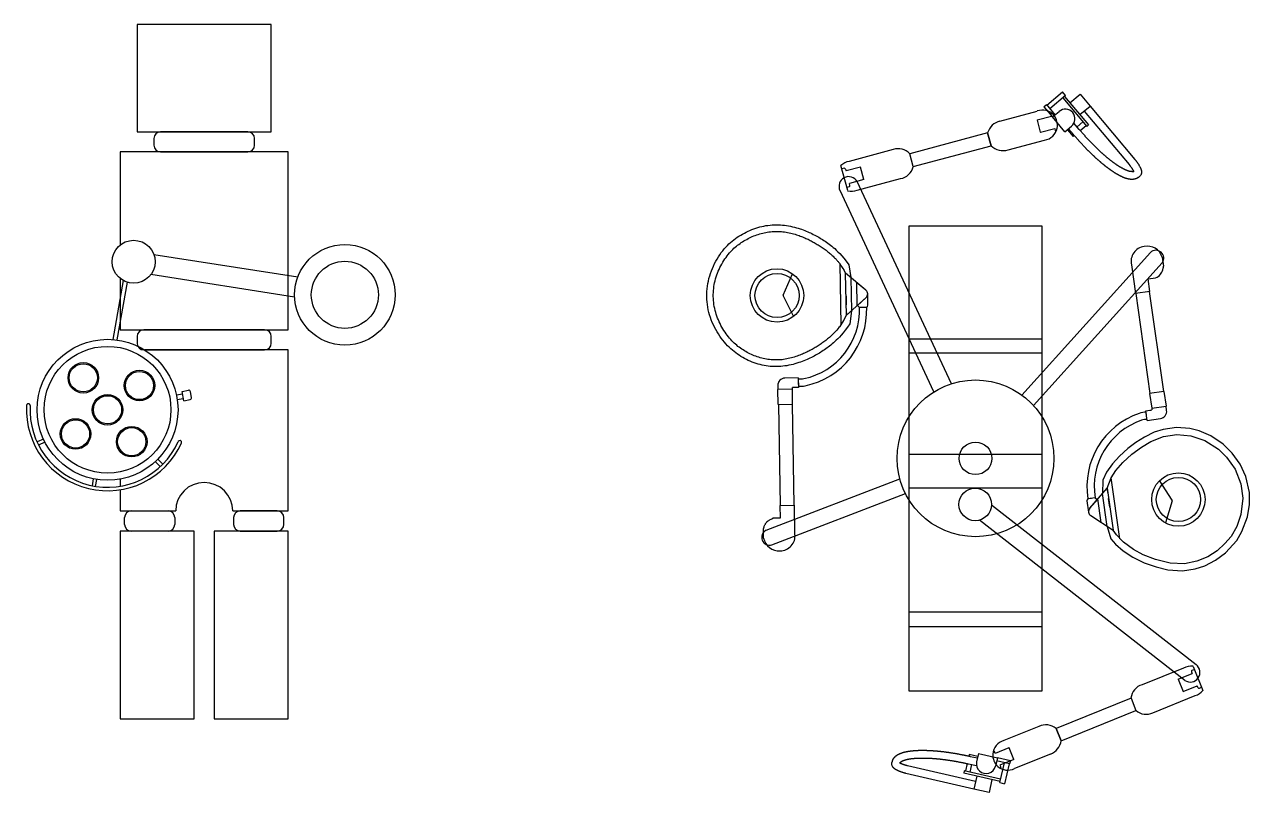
# Model space of a CAD drawing. Header units: millimetres. Extents: x -6176 to 11988, y -1403 to 10916.
# Drawn here: x -6176 to -1098, y 7731 to 10916 of the extents above; entities that cross this region are included whole.
import ezdxf

# ---------------------------------------------------------------- set-up
doc = ezdxf.new("R2010")
doc.units = ezdxf.units.MM

# ---------------------------------------------------------------- blocks, each defined once
blk = doc.blocks.new('A$C15A43F96')
at = {"color": 0}
for p, q in [((-1.7322, 0.66), (-1.7443, 0.6866)), ((-1.719, 0.6664), (-1.7312, 0.693)), ((-1.9128, 0.4633), (-1.884, 0.4582)), ((-1.9152, 0.4499), (-1.8864, 0.4448)), ((-1.0682, 0.3196), (-1.308, 0.3619)), ((-1.0612, 0.3357), (-1.3062, 0.379)), ((-2.1007, 0.3478), (-2.8797, 0.3478)), ((-2.8797, 0.3478), (-2.8797, 0.0417)), ((-2.1007, 0.0417), (-2.1007, 0.3478)), ((-2.0728, 0.3304), (-2.045, 0.3304)), ((-2.0172, 0.3478), (-2.0172, 0.1182)), ((-1.9293, 0.3478), (-2.0172, 0.3478)), ((-1.8849, 0.3478), (-1.9145, 0.3478)), ((-1.266, 0.3478), (-1.266, -0.3478)), ((-1.0531, 0.3478), (-1.266, 0.3478)), ((-0.5286, 0.3478), (-0.9142, 0.3478)), ((-0.5286, -0.3478), (-0.5286, 0.3478)), ((-2.1007, 0.1495), (-2.1007, 0.3026)), ((-2.0172, 0.3026), (-2.0172, 0.1495)), ((-1.2938, 0.2782), (-1.3216, 0.2782)), ((0, 0.2782), (-0.4452, 0.2782)), ((-0.4452, 0.2782), (-0.4452, -0.2782)), ((0, -0.2782), (0, 0.2782)), ((-1.8128, 0.2032), (-1.8333, 0.1824)), ((-1.3494, 0.2504), (-1.3494, -0.2504)), ((-1.3494, -0.3478), (-1.3494, 0.2466)), ((-1.266, -0.2504), (-1.266, 0.2504)), ((-1.1306, -0.3747), (-1.037, 0.2213)), ((-1.0481, -0.3876), (-0.9546, 0.2084)), ((-0.473, 0.2087), (-0.5008, 0.2087)), ((-1.8027, 0.1927), (-1.8232, 0.1719)), ((-0.5286, 0.1809), (-0.5286, -0.1809)), ((-0.4452, -0.1809), (-0.4452, 0.1809)), ((-2.045, 0.1217), (-2.0728, 0.1217)), ((-1.555, 0.1117), (-1.5504, 0.0868)), ((-1.5358, 0.1152), (-1.5313, 0.0902)), ((-1.7254, 0.0989), (-1.7252, 0.0998)), ((-1.56, 0.085), (-1.5217, 0.092)), ((-1.56, 0.085), (-1.5552, 0.0585)), ((-1.5462, 0.0523), (-1.5232, 0.0564)), ((-1.5217, 0.092), (-1.5169, 0.0655)), ((-2.8797, 0.0417), (-2.1007, 0.0417)), ((-2.1007, -0.0417), (-2.8797, -0.0417)), ((-2.8797, -0.0417), (-2.8797, -0.3478)), ((-2.1007, -0.3478), (-2.1007, -0.0417)), ((-2.1007, -0.1495), (-2.1007, -0.3026)), ((-2.045, -0.1217), (-2.0728, -0.1217)), ((-2.0172, -0.1182), (-2.0172, -0.3478)), ((-2.0172, -0.3026), (-2.0172, -0.1495)), ((-0.5008, -0.2087), (-0.473, -0.2087)), ((-1.3216, -0.2782), (-1.2938, -0.2782)), ((-0.4452, -0.2782), (0, -0.2782)), ((-2.8797, -0.3478), (-2.1007, -0.3478)), ((-2.0728, -0.3304), (-2.045, -0.3304)), ((-2.0172, -0.3478), (-1.3494, -0.3478)), ((-1.266, -0.3478), (-0.5286, -0.3478))]:
    blk.add_line(p, q, dxfattribs=at)
for centre, radius in [((-1.5976, 0.4007), 0.2921), ((-1.5976, 0.4007), 0.2629), ((-1.6979, 0.5332), 0.0633), ((-1.6979, 0.5332), 0.0584), ((-1.4651, 0.5011), 0.0633), ((-1.4651, 0.5011), 0.0584), ((-1.5976, 0.4007), 0.0633), ((-1.5976, 0.4007), 0.0584), ((-1.73, 0.3004), 0.0633), ((-1.73, 0.3004), 0.0584), ((-0.9836, 0.2924), 0.0889), ((-1.4972, 0.2683), 0.0633), ((-1.4972, 0.2683), 0.0584), ((-1.121, -0.5831), 0.2087), ((-1.121, -0.5831), 0.1391)]:
    blk.add_circle(centre, radius, dxfattribs=at)
for centre, radius, start, end in [((-1.5976, 0.4007), 0.336, 86.9473, 245.6775), ((-1.5976, 0.4007), 0.3214, 86.9155, 245.7093), ((-1.5797, 0.7289), 0.00731, 265.5471, 89.7479), ((-2.0728, 0.3026), 0.0278, 90, 180), ((-2.045, 0.3026), 0.0278, 0, 90), ((-1.3216, 0.2504), 0.0278, 90, 180), ((-1.2938, 0.2504), 0.0278, 0, 90), ((-0.5008, 0.1809), 0.0278, 90, 180), ((-0.473, 0.1809), 0.0278, 0, 90), ((-2.0728, 0.1495), 0.0278, 180, 270), ((-2.045, 0.1495), 0.0278, 270, 0), ((-2.0172, 0), 0.1182, 270, 90), ((-1.733, 0.1007), 0.00779, 346.3124, 65.7093), ((-1.7327, 0.1017), 0.00779, 245.6775, 346.3124), ((-1.5475, 0.0599), 0.00779, 190.2956, 280.2956), ((-1.5245, 0.0641), 0.00779, 280.2956, 10.2956), ((-2.0728, -0.1495), 0.0278, 90, 180), ((-2.045, -0.1495), 0.0278, 0, 90), ((-0.5008, -0.1809), 0.0278, 180, 270), ((-0.473, -0.1809), 0.0278, 270, 0), ((-1.3216, -0.2504), 0.0278, 180, 270), ((-1.2938, -0.2504), 0.0278, 270, 0), ((-2.0728, -0.3026), 0.0278, 180, 270), ((-2.045, -0.3026), 0.0278, 270, 0)]:
    blk.add_arc(centre, radius, start, end, dxfattribs=at)
blk = doc.blocks.new('A$C39601805')
at = {"color": 0}
for p, q in [((-0.0683, 1.332), (-0.056, 1.3856)), ((-0.056, 1.3856), (0.0069, 1.3711)), ((-0.0055, 1.3175), (0.0069, 1.3711)), ((0.0069, 1.3711), (0.2885, 1.3061)), ((-0.1396, 1.2664), (-0.1204, 1.3492)), ((-0.1009, 1.3447), (-0.1204, 1.3492)), ((-0.1009, 1.3447), (-0.1201, 1.2619)), ((-0.1043, 1.3301), (0.0467, 1.2952)), ((-0.1021, 1.3398), (0.049, 1.3049)), ((-0.0003, 1.3399), (0.2813, 1.2749)), ((-0.311, 1.2261), (-0.1621, 1.2863)), ((-0.1583, 1.2493), (-0.1013, 1.2723)), ((-0.1013, 1.2723), (-0.1045, 1.2802)), ((-0.0905, 1.2416), (-0.0825, 1.2761)), ((0.0223, 1.3008), (0.0153, 1.2701)), ((0.0347, 1.2656), (0.0418, 1.2963)), ((0.0467, 1.2952), (0.049, 1.3049)), ((-0.1585, 1.2488), (-0.139, 1.2004)), ((-0.1444, 1.2541), (-0.1415, 1.2668)), ((-0.1444, 1.2541), (-0.0905, 1.2416)), ((-0.1415, 1.2668), (-0.0876, 1.2544)), ((-0.1384, 1.2002), (-0.0814, 1.2232)), ((-0.0125, 1.2237), (-0.0905, 1.2416)), ((-0.0814, 1.2232), (-0.0783, 1.2153)), ((-0.0125, 1.2237), (-0.0046, 1.2581)), ((-0.0096, 1.2364), (0.0261, 1.2281)), ((0.0261, 1.2281), (0.0276, 1.2345)), ((-0.3552, 1.1708), (-0.6652, 1.0456)), ((-0.3345, 1.1196), (-0.3552, 1.1711)), ((-0.3552, 1.1708), (-0.3346, 1.1199)), ((-0.3552, 1.1708), (-0.3346, 1.1199)), ((-0.2625, 1.1118), (-0.1176, 1.1703)), ((-0.6446, 0.9946), (-0.3346, 1.1199)), ((-0.7354, 1.0546), (-0.9109, 0.9837)), ((-0.6446, 0.9946), (-0.6652, 1.0456)), ((-0.8607, 0.9661), (-0.9186, 0.9427)), ((-0.8404, 0.916), (-0.8607, 0.9661)), ((-0.2746, 0.9652), (0.2746, 0.9652)), ((-0.2746, -0.9636), (-0.2746, 0.9652)), ((0.2746, 0.9652), (0.2746, -0.9636)), ((-0.9018, 0.8624), (-0.942, 0.962)), ((-0.9281, 0.9528), (-0.9369, 0.9493)), ((-0.9216, 0.9501), (-0.9186, 0.9427)), ((-0.8404, 0.916), (-0.8984, 0.8926)), ((-0.868, 0.9207), (-0.0171, 0.2559)), ((-0.8624, 0.8694), (-0.6908, 0.9387)), ((-0.8981, 0.8787), (-0.9069, 0.8751)), ((-0.8954, 0.8852), (-0.8984, 0.8926)), ((-0.0663, 0.1928), (-0.9144, 0.8554)), ((-0.2746, 0.6985), (0.2746, 0.6985)), ((0.2746, 0.6366), (-0.2746, 0.6366)), ((0.844, 0.3588), (0.2903, 0.1462)), ((-0.5984, 0.3335), (-0.5629, 0.0812)), ((0.7485, 0.3145), (0.7505, 0.1945)), ((0.8783, 0.3308), (0.8789, 0.2923)), ((-0.8156, 0.1757), (-0.7876, 0.2677)), ((-0.4776, 0.237), (-0.57, 0.2976)), ((-0.5455, 0.1235), (-0.57, 0.2976)), ((-0.5461, 0.2819), (-0.5268, 0.1452)), ((-0.5211, 0.2656), (-0.5074, 0.1678)), ((-0.4776, 0.237), (-0.52, 0.2648)), ((0.8673, 0.2981), (0.3135, 0.0855)), ((0.853, 0.2545), (0.8504, 0.2531)), ((0.8552, 0.2559), (0.853, 0.2545)), ((0.8572, 0.2573), (0.8552, 0.2559)), ((0.8588, 0.2586), (0.8572, 0.2573)), ((0.8603, 0.2599), (0.8588, 0.2586)), ((0.8617, 0.2611), (0.8603, 0.2599)), ((0.8631, 0.2624), (0.8617, 0.2611)), ((0.8643, 0.2637), (0.8631, 0.2624)), ((0.8655, 0.2649), (0.8643, 0.2637)), ((0.8666, 0.2663), (0.8655, 0.2649)), ((0.8677, 0.2677), (0.8666, 0.2663)), ((0.8688, 0.2691), (0.8677, 0.2677)), ((0.8698, 0.2707), (0.8688, 0.2691)), ((0.8709, 0.2723), (0.8698, 0.2707)), ((0.872, 0.2742), (0.8709, 0.2723)), ((0.8732, 0.2762), (0.872, 0.2742)), ((0.8743, 0.2786), (0.8732, 0.2762)), ((0.8754, 0.2813), (0.8743, 0.2786)), ((0.8766, 0.2845), (0.8754, 0.2813)), ((0.8778, 0.2881), (0.8766, 0.2845)), ((0.8789, 0.2923), (0.8778, 0.2881)), ((-0.5578, 0.2105), (-0.5578, 0.2105)), ((-0.4734, 0.2072), (-0.5458, 0.1232)), ((-0.4734, 0.2072), (-0.5065, 0.1688)), ((-0.4621, 0.1762), (-0.4687, 0.2231)), ((-0.4621, 0.1762), (-0.4687, 0.2231)), ((0.8096, 0.2481), (0.8398, 0.2486)), ((0.8105, 0.1956), (0.8096, 0.2481)), ((0.8439, 0.2501), (0.8398, 0.2486)), ((0.8474, 0.2516), (0.8439, 0.2501)), ((0.8504, 0.2531), (0.8474, 0.2516)), ((-0.8152, 0.173), (-0.7629, 0.0922)), ((-0.5566, 0.2022), (-0.5517, 0.1671)), ((-0.4966, 0.1636), (-0.5048, 0.1707)), ((-0.4966, 0.1636), (-0.4653, 0.168)), ((-0.4809, 0.1658), (-0.4661, 0.1679)), ((0.8105, 0.1956), (0.7505, 0.1945)), ((0.7604, -0.2244), (0.753, 0.1946)), ((0.808, 0.1955), (0.8154, -0.2234)), ((-0.5481, 0.1417), (-0.5466, 0.1309)), ((0.2746, 0.1222), (-0.2746, 0.1222)), ((0.2746, -0.0175), (-0.2746, -0.0175)), ((-0.7921, -0.1991), (-0.7898, -0.2152)), ((-0.7921, -0.1991), (-0.7897, -0.2159)), ((-0.7121, -0.1575), (-0.7666, -0.1652)), ((-0.7065, -0.1971), (-0.7313, -0.2006)), ((-0.7303, -0.2075), (-0.7313, -0.2006)), ((-0.7141, -0.1982), (-0.7273, -0.2001)), ((-0.7121, -0.1575), (-0.7065, -0.1971)), ((-0.7093, -0.1773), (-0.7072, -0.1928)), ((-0.7303, -0.2075), (-0.7897, -0.2159)), ((-0.7811, -0.2773), (-0.7897, -0.2159)), ((-0.7812, -0.2768), (-0.7897, -0.2164)), ((-0.7734, -0.8104), (-0.2405, -0.2186)), ((-0.7304, -0.2069), (-0.7307, -0.2046)), ((-0.7217, -0.2689), (-0.7303, -0.2075)), ((-0.7218, -0.2685), (-0.7303, -0.208)), ((0.8179, -0.2234), (0.7579, -0.2244)), ((0.7579, -0.2244), (0.7589, -0.2864)), ((0.7579, -0.2249), (0.7589, -0.2859)), ((0.8179, -0.2234), (0.8189, -0.2854)), ((0.8179, -0.2239), (0.8189, -0.2849)), ((-0.7811, -0.2773), (-0.7217, -0.2689)), ((-0.7203, -0.6919), (-0.7786, -0.277)), ((-0.7251, -0.8539), (-0.1922, -0.2621)), ((-0.7242, -0.2693), (-0.6659, -0.6842)), ((0.1723, -0.2756), (0.5616, -1.1104)), ((0.7341, -0.2938), (0.7591, -0.2934)), ((0.7348, -0.3338), (0.7341, -0.2938)), ((0.7344, -0.3138), (0.7341, -0.2983)), ((0.7417, -0.2937), (0.7551, -0.2935)), ((0.7589, -0.2864), (0.8189, -0.2854)), ((0.7589, -0.2864), (0.7591, -0.2934)), ((0.759, -0.2871), (0.759, -0.2894)), ((0.8192, -0.3024), (0.8189, -0.2854)), ((0.8192, -0.3024), (0.8189, -0.2861)), ((0.0998, -0.3093), (0.4907, -1.1475)), ((0.7348, -0.3338), (0.7898, -0.3329)), ((0.2746, -0.4382), (-0.2746, -0.4382)), ((0.2746, -0.4953), (-0.2746, -0.4953)), ((0.5616, -0.5474), (0.5464, -0.5712)), ((0.5621, -0.8074), (0.5576, -0.5526)), ((0.4533, -0.6668), (0.5355, -0.5922)), ((0.5352, -0.5925), (0.5383, -0.7682)), ((0.5355, -0.6108), (0.5353, -0.5999)), ((0.5464, -0.5712), (0.5355, -0.5922)), ((0.7968, -0.6745), (0.7548, -0.5879)), ((0.446, -0.6346), (0.4468, -0.6819)), ((0.446, -0.6346), (0.4468, -0.6819)), ((0.4817, -0.6263), (0.4501, -0.6269)), ((0.4658, -0.6266), (0.4509, -0.6268)), ((0.4533, -0.6668), (0.4909, -0.6326)), ((0.4817, -0.6263), (0.489, -0.6344)), ((0.4936, -0.7305), (0.4919, -0.6318)), ((0.5164, -0.7497), (0.514, -0.6117)), ((0.5366, -0.6719), (0.536, -0.6365)), ((-0.7228, -0.6922), (-0.6634, -0.6839)), ((-0.7228, -0.6922), (-0.7155, -0.7442)), ((-0.6467, -0.8027), (-0.6634, -0.6839)), ((0.4539, -0.6968), (0.5383, -0.7682)), ((0.4539, -0.6968), (0.4926, -0.7296)), ((0.5367, -0.6804), (0.5367, -0.6803)), ((0.7968, -0.6772), (0.7578, -0.7651)), ((-0.7155, -0.7442), (-0.7454, -0.7484)), ((0.5253, -0.8031), (0.5164, -0.7497)), ((-0.7735, -0.8347), (-0.7789, -0.7966)), ((0.5502, -0.7892), (0.5383, -0.7682)), ((0.5425, -0.7755), (0.5383, -0.7682)), ((0.5462, -0.7819), (0.5425, -0.7755)), ((0.5494, -0.7873), (0.5462, -0.7819)), ((0.2746, -0.9636), (-0.2746, -0.9636)), ((0.4899, -1.1121), (0.3111, -1.1599)), ((0.5298, -1.11), (0.5576, -1.2137)), ((0.4624, -1.1557), (0.5227, -1.1395)), ((0.4624, -1.1557), (0.4763, -1.2078)), ((0.5207, -1.1318), (0.5227, -1.1395)), ((0.5242, -1.1257), (0.5334, -1.1232)), ((-0.4506, -1.4399), (-0.6363, -1.2185)), ((0.2585, -1.2097), (-0.0646, -1.2962)), ((0.2585, -1.2097), (0.2727, -1.2629)), ((0.4763, -1.2078), (0.5367, -1.1917)), ((0.5388, -1.1994), (0.5367, -1.1917)), ((0.5449, -1.2029), (0.5541, -1.2005)), ((-0.4751, -1.4605), (-0.6608, -1.2391)), ((-0.0504, -1.3493), (0.2727, -1.2629)), ((0.3412, -1.2804), (0.5241, -1.2315)), ((-0.1351, -1.2794), (-0.2861, -1.3198)), ((-0.0647, -1.296), (-0.0503, -1.3496)), ((-0.0504, -1.3493), (-0.0646, -1.2962)), ((-0.0504, -1.3493), (-0.0646, -1.2962)), ((-0.4338, -1.3595), (-0.458, -1.3797)), ((-0.4043, -1.3348), (-0.4093, -1.339)), ((-0.3808, -1.3628), (-0.4043, -1.3348)), ((-0.3708, -1.3545), (-0.3979, -1.3772)), ((-0.3708, -1.3545), (-0.3194, -1.4157)), ((-0.3284, -1.3679), (-0.3306, -1.3597)), ((-0.2691, -1.352), (-0.3284, -1.3679)), ((-0.2551, -1.4026), (-0.2685, -1.3523)), ((-0.4612, -1.3759), (-0.4688, -1.3823)), ((-0.3692, -1.5011), (-0.4688, -1.3823)), ((-0.3616, -1.4947), (-0.4612, -1.3759)), ((-0.4451, -1.3951), (-0.421, -1.3748)), ((-0.3194, -1.4157), (-0.3465, -1.4385)), ((-0.2838, -1.4582), (-0.3194, -1.4157)), ((-0.2554, -1.4032), (-0.3147, -1.4191)), ((-0.3147, -1.4191), (-0.3125, -1.4273)), ((-0.101, -1.3988), (-0.2561, -1.4403)), ((-0.4329, -1.4252), (-0.4751, -1.4605)), ((-0.4336, -1.5099), (-0.4751, -1.4605)), ((-0.3731, -1.5043), (-0.3079, -1.4497)), ((-0.2951, -1.465), (-0.3602, -1.5196)), ((-0.2938, -1.4666), (-0.3294, -1.4241)), ((-0.2838, -1.4582), (-0.2938, -1.4666)), ((-0.3915, -1.4746), (-0.4336, -1.5099)), ((-0.3731, -1.5043), (-0.3602, -1.5196))]:
    blk.add_line(p, q, dxfattribs=at)
for points in [[(0.2813, 1.2749), (0.2823, 1.2746), (0.2834, 1.2744), (0.2845, 1.2741), (0.2855, 1.2738), (0.2866, 1.2736), (0.2877, 1.2733), (0.2887, 1.273), (0.2897, 1.2727), (0.2908, 1.2724), (0.2918, 1.2721), (0.2928, 1.2718), (0.2938, 1.2715), (0.2948, 1.2712), (0.2958, 1.2709), (0.2967, 1.2705), (0.2977, 1.2702), (0.2987, 1.2699), (0.2996, 1.2696), (0.3005, 1.2692), (0.3014, 1.2689), (0.3023, 1.2685), (0.3031, 1.2682), (0.304, 1.2679), (0.3049, 1.2675), (0.3056, 1.2672), (0.3064, 1.2669), (0.3071, 1.2665), (0.3079, 1.2662), (0.3154, 1.2628), (0.311, 1.2599), (0.3106, 1.2596), (0.3102, 1.2594), (0.3098, 1.2591), (0.3094, 1.2589), (0.3091, 1.2586), (0.3087, 1.2584), (0.3083, 1.2581), (0.3079, 1.2579), (0.3075, 1.2576), (0.3071, 1.2574), (0.3068, 1.2571), (0.3064, 1.2569), (0.306, 1.2566), (0.3056, 1.2564), (0.3052, 1.2561), (0.3048, 1.2559), (0.3045, 1.2556), (0.3041, 1.2553), (0.3037, 1.2551), (0.3033, 1.2548), (0.3029, 1.2546), (0.3024, 1.2543), (0.3018, 1.2541), (0.3011, 1.2538), (0.3005, 1.2535), (0.2998, 1.2533), (0.2992, 1.253), (0.2986, 1.2527), (0.2979, 1.2525), (0.2973, 1.2522), (0.2966, 1.2519), (0.2959, 1.2517), (0.2951, 1.2514), (0.2943, 1.2512), (0.2935, 1.251), (0.2927, 1.2507), (0.2919, 1.2505), (0.2911, 1.2502), (0.2904, 1.25), (0.2896, 1.2497), (0.2887, 1.2495), (0.2878, 1.2493), (0.2869, 1.249), (0.286, 1.2488), (0.285, 1.2486), (0.2841, 1.2484), (0.2832, 1.2482), (0.2823, 1.2479), (0.2813, 1.2477), (0.2804, 1.2475), (0.2794, 1.2473), (0.2783, 1.2471), (0.2773, 1.2469), (0.2762, 1.2467), (0.2752, 1.2466), (0.2741, 1.2464), (0.2731, 1.2462), (0.272, 1.246), (0.271, 1.2458), (0.2699, 1.2456), (0.2687, 1.2455), (0.2676, 1.2453), (0.2664, 1.2452), (0.2652, 1.2451), (0.264, 1.2449), (0.2629, 1.2448), (0.2617, 1.2446), (0.2605, 1.2445), (0.2593, 1.2443), (0.2582, 1.2442), (0.2569, 1.2441), (0.2556, 1.244), (0.2543, 1.2439), (0.253, 1.2438), (0.2517, 1.2437), (0.2504, 1.2436), (0.2491, 1.2435), (0.2478, 1.2434), (0.2465, 1.2433), (0.2452, 1.2432), (0.2439, 1.2431), (0.2425, 1.243), (0.2411, 1.243), (0.2397, 1.2429), (0.2383, 1.2429), (0.2369, 1.2428), (0.2355, 1.2427), (0.2341, 1.2427), (0.2327, 1.2426), (0.2312, 1.2426), (0.2298, 1.2425), (0.2284, 1.2425), (0.2269, 1.2425), (0.2254, 1.2425), (0.2239, 1.2425), (0.2223, 1.2425), (0.2208, 1.2425), (0.2193, 1.2425), (0.2178, 1.2425), (0.2163, 1.2425), (0.2148, 1.2425), (0.2133, 1.2425), (0.2117, 1.2425), (0.2101, 1.2425), (0.2085, 1.2426), (0.2069, 1.2426), (0.2053, 1.2427), (0.2037, 1.2427), (0.202, 1.2428), (0.2004, 1.2428), (0.1988, 1.2429), (0.1972, 1.2429), (0.1956, 1.243), (0.194, 1.243), (0.1923, 1.2431), (0.1906, 1.2432), (0.1889, 1.2433), (0.1872, 1.2434), (0.1855, 1.2435), (0.1838, 1.2436), (0.1821, 1.2437), (0.1804, 1.2438), (0.1787, 1.2439), (0.177, 1.244), (0.1753, 1.2442), (0.1735, 1.2443), (0.1718, 1.2445), (0.17, 1.2446), (0.1682, 1.2448), (0.1665, 1.2449), (0.1647, 1.2451), (0.1629, 1.2452), (0.1612, 1.2454), (0.1594, 1.2455), (0.1576, 1.2457), (0.1558, 1.2458), (0.154, 1.246), (0.1522, 1.2462), (0.1503, 1.2464), (0.1485, 1.2466), (0.1467, 1.2468), (0.1448, 1.247), (0.143, 1.2472), (0.1412, 1.2474), (0.1393, 1.2477), (0.1375, 1.2479), (0.1357, 1.2481), (0.1338, 1.2483), (0.1319, 1.2486), (0.13, 1.2488), (0.1281, 1.2491), (0.1263, 1.2493), (0.1244, 1.2496), (0.1225, 1.2498), (0.1206, 1.2501), (0.1187, 1.2503), (0.1168, 1.2506), (0.115, 1.2508), (0.113, 1.2511), (0.1111, 1.2514), (0.1092, 1.2517), (0.1073, 1.252), (0.1053, 1.2523), (0.1034, 1.2526), (0.1015, 1.2529), (0.0996, 1.2532), (0.0977, 1.2535), (0.0957, 1.2538), (0.0938, 1.2541), (0.0919, 1.2545), (0.0899, 1.2548), (0.088, 1.2552), (0.086, 1.2555), (0.0841, 1.2558), (0.0821, 1.2562), (0.0802, 1.2565), (0.0782, 1.2569), (0.0762, 1.2572), (0.0743, 1.2576), (0.0723, 1.2579), (0.0704, 1.2583), (0.0684, 1.2587), (0.0665, 1.2591), (0.0645, 1.2595), (0.0625, 1.2599), (0.0606, 1.2603), (0.0586, 1.2607), (0.0566, 1.261), (0.0547, 1.2614), (0.0527, 1.2618), (0.0507, 1.2622), (0.0487, 1.2626), (0.0468, 1.263), (0.0448, 1.2635), (0.0428, 1.2639), (0.0409, 1.2643), (0.0389, 1.2648), (0.0369, 1.2652), (0.035, 1.2657), (0.033, 1.2661), (0.031, 1.2665), (0.029, 1.267), (-0.0042, 1.2741)], [(0.2885, 1.3061), (0.2902, 1.3056), (0.292, 1.3052), (0.2937, 1.3048), (0.2955, 1.3043), (0.2972, 1.3039), (0.2989, 1.3034), (0.3006, 1.3028), (0.3023, 1.3023), (0.304, 1.3018), (0.3057, 1.3013), (0.3073, 1.3007), (0.3089, 1.3002), (0.3105, 1.2996), (0.3121, 1.2991), (0.3136, 1.2984), (0.3152, 1.2978), (0.3167, 1.2972), (0.3182, 1.2966), (0.3197, 1.296), (0.321, 1.2953), (0.3224, 1.2947), (0.3238, 1.294), (0.3252, 1.2934), (0.3265, 1.2927), (0.3277, 1.292), (0.329, 1.2912), (0.3302, 1.2905), (0.3315, 1.2898), (0.3326, 1.289), (0.3337, 1.2882), (0.3348, 1.2874), (0.336, 1.2866), (0.3371, 1.2858), (0.3381, 1.2847), (0.3391, 1.2837), (0.3401, 1.2827), (0.3411, 1.2817), (0.3421, 1.2805), (0.343, 1.279), (0.3439, 1.2775), (0.3447, 1.2761), (0.3455, 1.2743), (0.3461, 1.2723), (0.3465, 1.2702), (0.3466, 1.2679), (0.3466, 1.2655), (0.3463, 1.263)], [(0.3463, 1.263), (0.3444, 1.2554), (0.3441, 1.2546), (0.3438, 1.2537), (0.3435, 1.2528), (0.3432, 1.252), (0.3429, 1.2511), (0.3425, 1.2503), (0.3422, 1.2494), (0.3419, 1.2486), (0.3415, 1.2478), (0.3411, 1.247), (0.3406, 1.2463), (0.3401, 1.2455), (0.3396, 1.2448), (0.3391, 1.244), (0.3386, 1.2433), (0.3381, 1.2425), (0.3376, 1.2418), (0.3371, 1.241), (0.3365, 1.2403), (0.3359, 1.2397), (0.3353, 1.2391), (0.3347, 1.2384), (0.334, 1.2378), (0.3334, 1.2372), (0.3328, 1.2365), (0.3322, 1.2359), (0.3315, 1.2353), (0.3309, 1.2347), (0.3302, 1.2341), (0.3294, 1.2336), (0.3287, 1.2331), (0.328, 1.2326), (0.3272, 1.2321), (0.3265, 1.2315), (0.3258, 1.231), (0.325, 1.2305), (0.3243, 1.23), (0.3236, 1.2294), (0.3228, 1.229), (0.322, 1.2285), (0.3211, 1.2281), (0.3203, 1.2277), (0.3195, 1.2272), (0.3186, 1.2268), (0.3178, 1.2264), (0.317, 1.226), (0.3162, 1.2255), (0.3153, 1.2251), (0.3145, 1.2247), (0.3136, 1.2243), (0.3127, 1.2239), (0.3117, 1.2236), (0.3108, 1.2232), (0.3099, 1.2229), (0.309, 1.2225), (0.308, 1.2222), (0.3071, 1.2218), (0.3062, 1.2215), (0.3053, 1.2211), (0.3043, 1.2208), (0.3033, 1.2205), (0.3023, 1.2202), (0.3013, 1.2199), (0.3002, 1.2196), (0.2992, 1.2193), (0.2982, 1.219), (0.2972, 1.2187), (0.2962, 1.2184), (0.2951, 1.2181), (0.2941, 1.2178), (0.2931, 1.2175), (0.2919, 1.2173), (0.2908, 1.2171), (0.2897, 1.2169), (0.2886, 1.2166), (0.2874, 1.2164), (0.2863, 1.2162), (0.2852, 1.2159), (0.2841, 1.2157), (0.2829, 1.2155), (0.2818, 1.2152), (0.2807, 1.215), (0.2795, 1.2148), (0.2783, 1.2146), (0.2771, 1.2144), (0.2758, 1.2143), (0.2746, 1.2141), (0.2734, 1.2139), (0.2721, 1.2137), (0.2709, 1.2136), (0.2697, 1.2134), (0.2684, 1.2132), (0.2672, 1.213), (0.266, 1.2129), (0.2647, 1.2127), (0.2634, 1.2126), (0.262, 1.2125), (0.2607, 1.2123), (0.2594, 1.2122), (0.258, 1.2121), (0.2567, 1.212), (0.2554, 1.2119), (0.254, 1.2118), (0.2527, 1.2116), (0.2514, 1.2115), (0.25, 1.2114), (0.2486, 1.2113), (0.2472, 1.2112), (0.2458, 1.2112), (0.2443, 1.2111), (0.2429, 1.211), (0.2415, 1.211), (0.24, 1.2109), (0.2386, 1.2109), (0.2372, 1.2108), (0.2357, 1.2107), (0.2343, 1.2107), (0.2329, 1.2106), (0.2314, 1.2106), (0.2299, 1.2106), (0.2283, 1.2105), (0.2268, 1.2105), (0.2253, 1.2105), (0.2238, 1.2105), (0.2222, 1.2105), (0.2207, 1.2105), (0.2192, 1.2105), (0.2176, 1.2105), (0.2161, 1.2105), (0.2146, 1.2105), (0.213, 1.2105), (0.2114, 1.2105), (0.2098, 1.2106), (0.2082, 1.2106), (0.2066, 1.2107), (0.205, 1.2107), (0.2034, 1.2107), (0.2017, 1.2108), (0.2001, 1.2108), (0.1985, 1.2109), (0.1969, 1.2109), (0.1953, 1.211), (0.1936, 1.211), (0.1919, 1.2111), (0.1903, 1.2112), (0.1886, 1.2113), (0.1869, 1.2114), (0.1852, 1.2115), (0.1835, 1.2116), (0.1818, 1.2117), (0.1801, 1.2118), (0.1785, 1.2119), (0.1768, 1.212), (0.1751, 1.2121), (0.1733, 1.2122), (0.1716, 1.2124), (0.1698, 1.2125), (0.1681, 1.2127), (0.1663, 1.2128), (0.1646, 1.213), (0.1628, 1.2131), (0.1611, 1.2133), (0.1593, 1.2134), (0.1576, 1.2136), (0.1558, 1.2137), (0.154, 1.2139), (0.1522, 1.214), (0.1504, 1.2142), (0.1486, 1.2144), (0.1468, 1.2146), (0.145, 1.2148), (0.1432, 1.215), (0.1414, 1.2152), (0.1396, 1.2154), (0.1378, 1.2156), (0.1359, 1.2158), (0.1341, 1.216), (0.1323, 1.2162), (0.1305, 1.2165), (0.1286, 1.2167), (0.1268, 1.217), (0.1249, 1.2172), (0.123, 1.2175), (0.1212, 1.2177), (0.1193, 1.218), (0.1175, 1.2182), (0.1156, 1.2185), (0.1138, 1.2187), (0.1119, 1.219), (0.11, 1.2192), (0.1081, 1.2195), (0.1063, 1.2198), (0.1044, 1.2201), (0.1025, 1.2204), (0.1006, 1.2207), (0.0987, 1.221), (0.0968, 1.2213), (0.0949, 1.2216), (0.093, 1.2219), (0.0911, 1.2222), (0.0892, 1.2225), (0.0873, 1.2228), (0.0854, 1.2231), (0.0835, 1.2234), (0.0816, 1.2238), (0.0797, 1.2241), (0.0777, 1.2245), (0.0758, 1.2248), (0.0739, 1.2252), (0.072, 1.2255), (0.0701, 1.2258), (0.0681, 1.2262), (0.0662, 1.2265), (0.0643, 1.2269), (0.0624, 1.2273), (0.0604, 1.2276), (0.0585, 1.228), (0.0566, 1.2284), (0.0547, 1.2288), (0.0527, 1.2292), (0.0508, 1.2296), (0.0489, 1.23), (0.0469, 1.2303), (0.045, 1.2307), (0.0431, 1.2311), (0.0411, 1.2315), (0.0392, 1.232), (0.0373, 1.2324), (0.0353, 1.2328), (0.0334, 1.2332), (0.0315, 1.2337), (0.0295, 1.2341), (0.0276, 1.2345), (0.0257, 1.2349), (0.0237, 1.2354), (0.0218, 1.2358), (-0.0082, 1.2423)], [(-0.5461, 0.2819), (-0.5614, 0.3337), (-0.5808, 0.3564), (-0.6123, 0.3838), (-0.6515, 0.4092), (-0.6996, 0.4327), (-0.7494, 0.4504), (-0.7965, 0.4621), (-0.8577, 0.4662), (-0.9101, 0.4587), (-0.9506, 0.4454), (-0.9949, 0.4224), (-1.0358, 0.3916), (-1.0829, 0.3408), (-1.1041, 0.3034), (-1.1267, 0.243), (-1.1356, 0.1907), (-1.1352, 0.1416), (-1.1206, 0.0755), (-1.0966, 0.0239), (-1.0642, -0.0215), (-1.0266, -0.0595), (-0.975, -0.0933), (-0.927, -0.1137), (-0.888, -0.1234), (-0.8336, -0.1273), (-0.7783, -0.1199), (-0.7411, -0.108), (-0.7001, -0.0876), (-0.6646, -0.0654), (-0.6307, -0.0403), (-0.5965, -0.0097), (-0.5674, 0.0227), (-0.5433, 0.0575), (-0.5273, 0.0911), (-0.5268, 0.1452)], [(-0.5455, 0.1235), (-0.5629, 0.0812), (-0.5818, 0.051), (-0.6104, 0.0169), (-0.6477, -0.0173), (-0.6877, -0.0465), (-0.7263, -0.0696), (-0.7796, -0.0908), (-0.8342, -0.0987), (-0.8923, -0.0934), (-0.9502, -0.0737), (-1.0078, -0.0379), (-1.0408, -0.0049), (-1.0758, 0.0451), (-1.1, 0.1059), (-1.1079, 0.1653), (-1.0997, 0.2334), (-1.0825, 0.2821), (-1.0602, 0.3234), (-1.0341, 0.3537), (-1.0014, 0.383), (-0.9631, 0.4079), (-0.9178, 0.4269), (-0.8662, 0.437), (-0.8066, 0.4348), (-0.746, 0.4194), (-0.6956, 0.3997), (-0.6546, 0.3779), (-0.6128, 0.3474), (-0.5845, 0.3169), (-0.57, 0.2976)], [(0.5141, -0.6117), (0.521, -0.5581), (0.5312, -0.5435), (0.5405, -0.5309), (0.5489, -0.5201), (0.5567, -0.5108), (0.5639, -0.5028), (0.5706, -0.4959), (0.5769, -0.4897), (0.5828, -0.4842), (0.5886, -0.4791), (0.5942, -0.4743), (0.5996, -0.4698), (0.6049, -0.4656), (0.6102, -0.4616), (0.6154, -0.4577), (0.6206, -0.454), (0.6258, -0.4504), (0.631, -0.4469), (0.6363, -0.4434), (0.6417, -0.4401), (0.647, -0.4368), (0.6525, -0.4335), (0.6579, -0.4304), (0.6635, -0.4273), (0.669, -0.4242), (0.6746, -0.4213), (0.6803, -0.4184), (0.686, -0.4156), (0.692, -0.4128), (0.6981, -0.41), (0.7044, -0.4073), (0.711, -0.4047), (0.7178, -0.402), (0.725, -0.3994), (0.7325, -0.3968), (0.7402, -0.3943), (0.7482, -0.392), (0.7563, -0.3898), (0.7646, -0.3877), (0.7731, -0.3859), (0.7815, -0.3843), (0.7901, -0.383), (0.7987, -0.3819), (0.8073, -0.3812), (0.8159, -0.3807), (0.8246, -0.3805), (0.8332, -0.3806), (0.8418, -0.3809), (0.8505, -0.3815), (0.8591, -0.3824), (0.8676, -0.3836), (0.8762, -0.3851), (0.8846, -0.3868), (0.893, -0.3888), (0.9014, -0.3911), (0.9097, -0.3936), (0.9179, -0.3964), (0.926, -0.3994), (0.934, -0.4027), (0.9419, -0.4062), (0.9497, -0.41), (0.9574, -0.414), (0.9649, -0.4182), (0.9724, -0.4226), (0.9797, -0.4272), (0.9869, -0.4321), (0.994, -0.4372), (1.0009, -0.4425), (1.0078, -0.4481), (1.0146, -0.4541), (1.0212, -0.4604), (1.0279, -0.4671), (1.0344, -0.4742), (1.0409, -0.4818), (1.0473, -0.4897), (1.0536, -0.498), (1.0597, -0.5067), (1.0656, -0.5157), (1.0713, -0.5249), (1.0767, -0.5344), (1.0818, -0.5441), (1.0866, -0.554), (1.091, -0.564), (1.095, -0.5742), (1.0987, -0.5845), (1.102, -0.5949), (1.1049, -0.6054), (1.1074, -0.6161), (1.1095, -0.6268), (1.1112, -0.6376), (1.1124, -0.6485), (1.1133, -0.6593), (1.1137, -0.6703), (1.1136, -0.6812), (1.1132, -0.6921), (1.1123, -0.703), (1.111, -0.7138), (1.1093, -0.7246), (1.1072, -0.7354), (1.1047, -0.746), (1.1017, -0.7565), (1.0984, -0.767), (1.0947, -0.7773), (1.0907, -0.7874), (1.0862, -0.7975), (1.0815, -0.8073), (1.0764, -0.817), (1.071, -0.8264), (1.0654, -0.8356), (1.0596, -0.8444), (1.0536, -0.8529), (1.0474, -0.861), (1.0412, -0.8687), (1.0348, -0.876), (1.0284, -0.8827), (1.0218, -0.8892), (1.0152, -0.8952), (1.0085, -0.9009), (1.0016, -0.9063), (0.9947, -0.9115), (0.9876, -0.9165), (0.9804, -0.9212), (0.9731, -0.9258), (0.9656, -0.9302), (0.958, -0.9343), (0.9504, -0.9383), (0.9426, -0.942), (0.9347, -0.9455), (0.9268, -0.9488), (0.9187, -0.9518), (0.9106, -0.9546), (0.9023, -0.9572), (0.894, -0.9595), (0.8857, -0.9615), (0.8773, -0.9633), (0.8688, -0.9649), (0.8603, -0.9661), (0.8517, -0.9671), (0.8432, -0.9679), (0.8346, -0.9683), (0.826, -0.9685), (0.8174, -0.9684), (0.8088, -0.9681), (0.8002, -0.9674), (0.7916, -0.9665), (0.7831, -0.9654), (0.7746, -0.964), (0.7663, -0.9624), (0.7581, -0.9606), (0.7501, -0.9586), (0.7423, -0.9565), (0.7347, -0.9543), (0.7274, -0.952), (0.7205, -0.9497), (0.7138, -0.9473), (0.7074, -0.9448), (0.7012, -0.9423), (0.6952, -0.9398), (0.6893, -0.9371), (0.6836, -0.9345), (0.6779, -0.9317), (0.6722, -0.9289), (0.6666, -0.926), (0.661, -0.923), (0.6555, -0.92), (0.65, -0.9168), (0.6445, -0.9137), (0.6391, -0.9104), (0.6338, -0.9071), (0.6284, -0.9036), (0.6231, -0.9001), (0.6178, -0.8965), (0.6124, -0.8926), (0.6069, -0.8886), (0.6013, -0.8842), (0.5956, -0.8797), (0.5897, -0.8747), (0.5835, -0.8695), (0.577, -0.8636), (0.5701, -0.8569), (0.5626, -0.8491), (0.5545, -0.8401), (0.5457, -0.8296), (0.536, -0.8173), (0.5253, -0.8031)], [(0.5576, -0.5526), (0.5616, -0.5474), (0.5658, -0.5422), (0.5702, -0.5371), (0.5747, -0.532), (0.5792, -0.5271), (0.5838, -0.5223), (0.5883, -0.5177), (0.5927, -0.5134), (0.597, -0.5093), (0.6011, -0.5055), (0.6052, -0.5018), (0.6091, -0.4984), (0.613, -0.4951), (0.6169, -0.492), (0.6207, -0.489), (0.6246, -0.486), (0.6284, -0.4831), (0.6324, -0.4803), (0.6363, -0.4774), (0.6403, -0.4747), (0.6443, -0.472), (0.6484, -0.4693), (0.6524, -0.4667), (0.6566, -0.4641), (0.6607, -0.4615), (0.6648, -0.459), (0.669, -0.4566), (0.6732, -0.4542), (0.6775, -0.4518), (0.6817, -0.4495), (0.686, -0.4472), (0.6903, -0.445), (0.6947, -0.4428), (0.6991, -0.4406), (0.7035, -0.4385), (0.7081, -0.4364), (0.7128, -0.4343), (0.7176, -0.4322), (0.7226, -0.4302), (0.7279, -0.4281), (0.7333, -0.4261), (0.739, -0.424), (0.7449, -0.422), (0.7509, -0.4201), (0.7571, -0.4182), (0.7633, -0.4165), (0.7697, -0.4148), (0.7761, -0.4134), (0.7825, -0.4121), (0.7889, -0.411), (0.7954, -0.41), (0.8019, -0.4092), (0.8084, -0.4087), (0.8149, -0.4082), (0.8214, -0.408), (0.8279, -0.4079), (0.8344, -0.4081), (0.8409, -0.4084), (0.8474, -0.4088), (0.8539, -0.4095), (0.8603, -0.4103), (0.8668, -0.4113), (0.8732, -0.4125), (0.8795, -0.4139), (0.8859, -0.4154), (0.8922, -0.4171), (0.8984, -0.4189), (0.9046, -0.4209), (0.9108, -0.4231), (0.9168, -0.4254), (0.9229, -0.4279), (0.9288, -0.4306), (0.9347, -0.4333), (0.9405, -0.4363), (0.9463, -0.4393), (0.952, -0.4426), (0.9576, -0.4459), (0.9631, -0.4494), (0.9685, -0.453), (0.9739, -0.4567), (0.9792, -0.4606), (0.9844, -0.4645), (0.9895, -0.4687), (0.9946, -0.473), (0.9996, -0.4776), (1.0046, -0.4824), (1.0095, -0.4874), (1.0144, -0.4927), (1.0193, -0.4984), (1.0242, -0.5042), (1.0289, -0.5104), (1.0336, -0.5167), (1.0382, -0.5233), (1.0427, -0.5301), (1.047, -0.5371), (1.0512, -0.5442), (1.0552, -0.5514), (1.0589, -0.5588), (1.0625, -0.5663), (1.0658, -0.5739), (1.069, -0.5816), (1.0719, -0.5894), (1.0745, -0.5972), (1.0769, -0.6052), (1.0791, -0.6132), (1.081, -0.6213), (1.0826, -0.6295), (1.084, -0.6377), (1.0851, -0.6459), (1.0859, -0.6542), (1.0865, -0.6624), (1.0868, -0.6707), (1.0868, -0.679), (1.0865, -0.6873), (1.086, -0.6956), (1.0852, -0.7039), (1.0841, -0.7121), (1.0827, -0.7203), (1.0811, -0.7285), (1.0792, -0.7366), (1.0771, -0.7446), (1.0747, -0.7526), (1.0721, -0.7605), (1.0692, -0.7683), (1.0661, -0.776), (1.0628, -0.7837), (1.0593, -0.7912), (1.0555, -0.7986), (1.0515, -0.8059), (1.0474, -0.8131), (1.0431, -0.8201), (1.0386, -0.827), (1.0341, -0.8335), (1.0295, -0.8398), (1.0248, -0.8459), (1.0201, -0.8516), (1.0153, -0.8569), (1.0106, -0.8619), (1.0058, -0.8667), (1.001, -0.8712), (0.9961, -0.8754), (0.9912, -0.8795), (0.9862, -0.8834), (0.9811, -0.8872), (0.9759, -0.891), (0.9706, -0.8946), (0.9652, -0.8981), (0.9597, -0.9016), (0.9541, -0.9049), (0.9484, -0.9081), (0.9427, -0.9112), (0.9369, -0.9141), (0.931, -0.917), (0.9251, -0.9196), (0.9191, -0.9222), (0.913, -0.9246), (0.9069, -0.9268), (0.9007, -0.9289), (0.8945, -0.9308), (0.8882, -0.9326), (0.8819, -0.9342), (0.8756, -0.9356), (0.8692, -0.9369), (0.8628, -0.938), (0.8563, -0.9389), (0.8498, -0.9397), (0.8434, -0.9403), (0.8369, -0.9407), (0.8304, -0.9409), (0.8239, -0.941), (0.8174, -0.9409), (0.8109, -0.9406), (0.8044, -0.9402), (0.7979, -0.9396), (0.7914, -0.9388), (0.785, -0.9378), (0.7786, -0.9367), (0.7722, -0.9354), (0.7659, -0.934), (0.7598, -0.9325), (0.7537, -0.9309), (0.7478, -0.9292), (0.7421, -0.9274), (0.7366, -0.9256), (0.7313, -0.9238), (0.7262, -0.922), (0.7213, -0.9201), (0.7165, -0.9182), (0.7119, -0.9163), (0.7074, -0.9143), (0.7029, -0.9123), (0.6985, -0.9102), (0.6941, -0.9082), (0.6897, -0.906), (0.6854, -0.9039), (0.6811, -0.9016), (0.6768, -0.8994), (0.6725, -0.8971), (0.6682, -0.8947), (0.664, -0.8923), (0.6598, -0.8899), (0.6557, -0.8874), (0.6515, -0.8849), (0.6474, -0.8823), (0.6433, -0.8797), (0.6393, -0.877), (0.6353, -0.8743), (0.6313, -0.8715), (0.6273, -0.8687), (0.6234, -0.8658), (0.6196, -0.8629), (0.6157, -0.86), (0.6119, -0.8569), (0.6082, -0.8539), (0.6045, -0.8507), (0.6008, -0.8476), (0.5972, -0.8443), (0.5937, -0.8411), (0.5903, -0.8378), (0.587, -0.8347), (0.5838, -0.8316), (0.5808, -0.8286), (0.5781, -0.8257), (0.5756, -0.8231), (0.5733, -0.8206), (0.5713, -0.8183), (0.5694, -0.8162), (0.5676, -0.814), (0.5659, -0.8119), (0.5643, -0.8098), (0.5626, -0.8075), (0.5609, -0.805), (0.559, -0.8024), (0.557, -0.7994), (0.5548, -0.7959), (0.5523, -0.7919), (0.5494, -0.7873)], [(-0.7454, -0.7484), (-0.7531, -0.7517), (-0.7574, -0.7546), (-0.7622, -0.7589), (-0.7661, -0.7633), (-0.7693, -0.7676), (-0.772, -0.772), (-0.7747, -0.7773), (-0.7766, -0.7822), (-0.7782, -0.7881), (-0.7788, -0.7931), (-0.7789, -0.7966)], [(-0.681, -1.1699), (-0.6749, -1.1649), (-0.6742, -1.1644), (-0.6734, -1.1639), (-0.6727, -1.1634), (-0.6719, -1.1629), (-0.6711, -1.1624), (-0.6704, -1.162), (-0.6696, -1.1615), (-0.6688, -1.161), (-0.6681, -1.1605), (-0.6672, -1.1602), (-0.6664, -1.1599), (-0.6655, -1.1596), (-0.6647, -1.1593), (-0.6638, -1.159), (-0.663, -1.1587), (-0.6621, -1.1584), (-0.6613, -1.1581), (-0.6605, -1.1578), (-0.6596, -1.1576), (-0.6587, -1.1575), (-0.6578, -1.1574), (-0.6569, -1.1572), (-0.6561, -1.1571), (-0.6552, -1.157), (-0.6543, -1.1569), (-0.6534, -1.1567), (-0.6525, -1.1566), (-0.6517, -1.1565), (-0.6508, -1.1565), (-0.6499, -1.1565), (-0.649, -1.1566), (-0.6481, -1.1566), (-0.6472, -1.1566), (-0.6463, -1.1566), (-0.6454, -1.1567), (-0.6445, -1.1567), (-0.6436, -1.1567), (-0.6427, -1.1567), (-0.6418, -1.1568), (-0.6408, -1.157), (-0.6399, -1.1571), (-0.639, -1.1573), (-0.6381, -1.1574), (-0.6372, -1.1576), (-0.6362, -1.1578), (-0.6353, -1.1579), (-0.6344, -1.1581), (-0.6335, -1.1582), (-0.6325, -1.1584), (-0.6316, -1.1586), (-0.6307, -1.1589), (-0.6297, -1.1592), (-0.6287, -1.1595), (-0.6278, -1.1597), (-0.6268, -1.16), (-0.6259, -1.1603), (-0.6249, -1.1606), (-0.624, -1.1608), (-0.623, -1.1611), (-0.6221, -1.1614), (-0.6211, -1.1618), (-0.6201, -1.1621), (-0.6191, -1.1625), (-0.6181, -1.1629), (-0.6171, -1.1633), (-0.6161, -1.1637), (-0.6151, -1.1641), (-0.6141, -1.1644), (-0.6131, -1.1648), (-0.6122, -1.1652), (-0.6112, -1.1656), (-0.6101, -1.1661), (-0.6091, -1.1666), (-0.608, -1.1671), (-0.607, -1.1676), (-0.606, -1.1681), (-0.6049, -1.1686), (-0.6039, -1.169), (-0.6028, -1.1695), (-0.6018, -1.17), (-0.6008, -1.1705), (-0.5997, -1.171), (-0.5987, -1.1715), (-0.5976, -1.1721), (-0.5965, -1.1727), (-0.5954, -1.1733), (-0.5943, -1.1739), (-0.5932, -1.1745), (-0.5921, -1.1752), (-0.5911, -1.1758), (-0.59, -1.1764), (-0.5889, -1.177), (-0.5878, -1.1776), (-0.5867, -1.1782), (-0.5856, -1.1788), (-0.5845, -1.1795), (-0.5833, -1.1802), (-0.5822, -1.1809), (-0.581, -1.1816), (-0.5799, -1.1824), (-0.5788, -1.1831), (-0.5776, -1.1838), (-0.5765, -1.1845), (-0.5754, -1.1852), (-0.5742, -1.1859), (-0.5731, -1.1866), (-0.5719, -1.1874), (-0.5707, -1.1882), (-0.5696, -1.189), (-0.5684, -1.1898), (-0.5672, -1.1906), (-0.566, -1.1914), (-0.5648, -1.1922), (-0.5636, -1.193), (-0.5625, -1.1939), (-0.5613, -1.1947), (-0.5601, -1.1955), (-0.5589, -1.1963), (-0.5577, -1.1972), (-0.5565, -1.1981), (-0.5552, -1.199), (-0.554, -1.1999), (-0.5528, -1.2008), (-0.5516, -1.2017), (-0.5503, -1.2026), (-0.5491, -1.2035), (-0.5479, -1.2044), (-0.5467, -1.2054), (-0.5455, -1.2063), (-0.5442, -1.2072), (-0.543, -1.2081), (-0.5417, -1.2092), (-0.5405, -1.2102), (-0.5392, -1.2112), (-0.5379, -1.2122), (-0.5367, -1.2132), (-0.5354, -1.2142), (-0.5342, -1.2152), (-0.5329, -1.2162), (-0.5316, -1.2172), (-0.5304, -1.2182), (-0.5291, -1.2192), (-0.5278, -1.2203), (-0.5265, -1.2214), (-0.5253, -1.2224), (-0.524, -1.2235), (-0.5227, -1.2246), (-0.5214, -1.2257), (-0.5201, -1.2268), (-0.5188, -1.2279), (-0.5175, -1.229), (-0.5162, -1.2301), (-0.5149, -1.2312), (-0.5137, -1.2323), (-0.5123, -1.2334), (-0.511, -1.2346), (-0.5097, -1.2358), (-0.5084, -1.237), (-0.5071, -1.2381), (-0.5058, -1.2393), (-0.5045, -1.2405), (-0.5032, -1.2416), (-0.5019, -1.2428), (-0.5005, -1.244), (-0.4992, -1.2452), (-0.4979, -1.2463), (-0.4966, -1.2476), (-0.4953, -1.2488), (-0.4939, -1.2501), (-0.4926, -1.2513), (-0.4913, -1.2526), (-0.49, -1.2538), (-0.4886, -1.2551), (-0.4873, -1.2563), (-0.486, -1.2576), (-0.4847, -1.2588), (-0.4833, -1.2601), (-0.482, -1.2613), (-0.4807, -1.2626), (-0.4793, -1.2639), (-0.478, -1.2653), (-0.4767, -1.2666), (-0.4753, -1.2679), (-0.474, -1.2692), (-0.4727, -1.2705), (-0.4713, -1.2718), (-0.47, -1.2732), (-0.4687, -1.2745), (-0.4673, -1.2758), (-0.466, -1.2771), (-0.4647, -1.2785), (-0.4633, -1.2799), (-0.462, -1.2812), (-0.4607, -1.2826), (-0.4593, -1.284), (-0.458, -1.2854), (-0.4567, -1.2867), (-0.4553, -1.2881), (-0.454, -1.2895), (-0.4527, -1.2909), (-0.4513, -1.2922), (-0.45, -1.2936), (-0.4487, -1.2951), (-0.4474, -1.2965), (-0.446, -1.2979), (-0.4447, -1.2993), (-0.4434, -1.3008), (-0.4421, -1.3022), (-0.4407, -1.3036), (-0.4394, -1.305), (-0.4381, -1.3065), (-0.4368, -1.3079), (-0.4354, -1.3093), (-0.4341, -1.3108), (-0.4328, -1.3122), (-0.4315, -1.3137), (-0.4302, -1.3152), (-0.4289, -1.3166), (-0.4276, -1.3181), (-0.4263, -1.3196), (-0.4249, -1.3211), (-0.4236, -1.3225), (-0.4223, -1.324), (-0.421, -1.3255), (-0.4197, -1.3269), (-0.4184, -1.3284), (-0.4171, -1.3299), (-0.4158, -1.3314), (-0.4145, -1.3329), (-0.4133, -1.3344), (-0.412, -1.3359), (-0.4107, -1.3374), (-0.4094, -1.339), (-0.4081, -1.3405), (-0.4068, -1.342), (-0.4055, -1.3435), (-0.3855, -1.3668)], [(-0.6608, -1.2391), (-0.6619, -1.2377), (-0.6631, -1.2362), (-0.6642, -1.2348), (-0.6653, -1.2334), (-0.6664, -1.232), (-0.6675, -1.2306), (-0.6685, -1.2292), (-0.6696, -1.2277), (-0.6706, -1.2263), (-0.6716, -1.2249), (-0.6726, -1.2235), (-0.6735, -1.2221), (-0.6745, -1.2206), (-0.6754, -1.2192), (-0.6763, -1.2178), (-0.6771, -1.2164), (-0.678, -1.215), (-0.6788, -1.2136), (-0.6796, -1.2122), (-0.6803, -1.2109), (-0.681, -1.2095), (-0.6817, -1.2082), (-0.6824, -1.2068), (-0.6831, -1.2055), (-0.6836, -1.2042), (-0.6842, -1.2028), (-0.6848, -1.2015), (-0.6853, -1.2002), (-0.6858, -1.1989), (-0.6862, -1.1975), (-0.6866, -1.1962), (-0.687, -1.1949), (-0.6874, -1.1936), (-0.6875, -1.1921), (-0.6877, -1.1907), (-0.6879, -1.1893), (-0.6881, -1.1879), (-0.6882, -1.1863), (-0.688, -1.1846), (-0.6878, -1.1829), (-0.6876, -1.1812), (-0.6871, -1.1794), (-0.6864, -1.1774), (-0.6855, -1.1755), (-0.6842, -1.1735), (-0.6828, -1.1716), (-0.681, -1.1699)], [(-0.6363, -1.2185), (-0.637, -1.2176), (-0.6377, -1.2168), (-0.6383, -1.2159), (-0.639, -1.2151), (-0.6397, -1.2142), (-0.6404, -1.2134), (-0.6411, -1.2125), (-0.6417, -1.2116), (-0.6423, -1.2108), (-0.643, -1.2099), (-0.6436, -1.2091), (-0.6443, -1.2082), (-0.6448, -1.2074), (-0.6454, -1.2065), (-0.646, -1.2057), (-0.6466, -1.2049), (-0.6471, -1.204), (-0.6477, -1.2032), (-0.6482, -1.2024), (-0.6487, -1.2016), (-0.6492, -1.2008), (-0.6497, -1.2), (-0.6502, -1.1992), (-0.6507, -1.1984), (-0.6511, -1.1977), (-0.6515, -1.197), (-0.6519, -1.1962), (-0.6523, -1.1955), (-0.6562, -1.1883), (-0.6509, -1.1886), (-0.6505, -1.1887), (-0.65, -1.1887), (-0.6496, -1.1887), (-0.6491, -1.1887), (-0.6486, -1.1888), (-0.6482, -1.1888), (-0.6477, -1.1888), (-0.6473, -1.1889), (-0.6468, -1.1889), (-0.6464, -1.1889), (-0.6459, -1.189), (-0.6454, -1.189), (-0.645, -1.189), (-0.6445, -1.189), (-0.6441, -1.1891), (-0.6436, -1.1891), (-0.6432, -1.1891), (-0.6427, -1.1892), (-0.6423, -1.1892), (-0.6418, -1.1892), (-0.6413, -1.1892), (-0.6408, -1.1894), (-0.6401, -1.1895), (-0.6394, -1.1897), (-0.6387, -1.1899), (-0.6381, -1.19), (-0.6374, -1.1902), (-0.6367, -1.1904), (-0.6361, -1.1906), (-0.6354, -1.1907), (-0.6347, -1.1909), (-0.6339, -1.1912), (-0.6332, -1.1915), (-0.6324, -1.1917), (-0.6316, -1.192), (-0.6308, -1.1923), (-0.6301, -1.1926), (-0.6293, -1.1928), (-0.6285, -1.1931), (-0.6277, -1.1934), (-0.6269, -1.1937), (-0.626, -1.1941), (-0.6252, -1.1945), (-0.6243, -1.1948), (-0.6234, -1.1952), (-0.6226, -1.1956), (-0.6217, -1.196), (-0.6208, -1.1964), (-0.62, -1.1967), (-0.6191, -1.1971), (-0.6182, -1.1976), (-0.6172, -1.1981), (-0.6163, -1.1986), (-0.6153, -1.199), (-0.6144, -1.1995), (-0.6134, -1.2), (-0.6125, -1.2005), (-0.6115, -1.201), (-0.6105, -1.2015), (-0.6096, -1.202), (-0.6086, -1.2026), (-0.6075, -1.2032), (-0.6065, -1.2037), (-0.6055, -1.2043), (-0.6044, -1.2049), (-0.6034, -1.2055), (-0.6024, -1.2061), (-0.6014, -1.2067), (-0.6003, -1.2073), (-0.5993, -1.2079), (-0.5982, -1.2085), (-0.5972, -1.2092), (-0.5961, -1.2099), (-0.595, -1.2106), (-0.5939, -1.2113), (-0.5928, -1.212), (-0.5917, -1.2128), (-0.5906, -1.2135), (-0.5895, -1.2142), (-0.5884, -1.2149), (-0.5873, -1.2156), (-0.5861, -1.2164), (-0.585, -1.2172), (-0.5838, -1.218), (-0.5827, -1.2188), (-0.5815, -1.2196), (-0.5803, -1.2204), (-0.5792, -1.2212), (-0.578, -1.222), (-0.5769, -1.2228), (-0.5757, -1.2236), (-0.5745, -1.2245), (-0.5733, -1.2254), (-0.5721, -1.2263), (-0.5709, -1.2272), (-0.5697, -1.2281), (-0.5685, -1.229), (-0.5673, -1.2299), (-0.5661, -1.2308), (-0.5649, -1.2317), (-0.5636, -1.2326), (-0.5624, -1.2335), (-0.5612, -1.2345), (-0.5599, -1.2355), (-0.5587, -1.2365), (-0.5574, -1.2375), (-0.5562, -1.2385), (-0.5549, -1.2395), (-0.5537, -1.2406), (-0.5524, -1.2416), (-0.5512, -1.2426), (-0.5499, -1.2436), (-0.5486, -1.2446), (-0.5474, -1.2456), (-0.5461, -1.2467), (-0.5448, -1.2478), (-0.5435, -1.2489), (-0.5422, -1.25), (-0.5409, -1.2511), (-0.5396, -1.2522), (-0.5383, -1.2533), (-0.537, -1.2544), (-0.5357, -1.2555), (-0.5344, -1.2566), (-0.5331, -1.2577), (-0.5318, -1.2589), (-0.5305, -1.2601), (-0.5292, -1.2613), (-0.5279, -1.2625), (-0.5265, -1.2637), (-0.5252, -1.2649), (-0.5239, -1.266), (-0.5226, -1.2672), (-0.5213, -1.2684), (-0.5199, -1.2696), (-0.5186, -1.2708), (-0.5173, -1.2721), (-0.5159, -1.2733), (-0.5146, -1.2746), (-0.5132, -1.2759), (-0.5119, -1.2771), (-0.5106, -1.2784), (-0.5092, -1.2797), (-0.5079, -1.2809), (-0.5065, -1.2822), (-0.5052, -1.2834), (-0.5039, -1.2847), (-0.5025, -1.286), (-0.5011, -1.2874), (-0.4998, -1.2887), (-0.4984, -1.2901), (-0.4971, -1.2914), (-0.4957, -1.2927), (-0.4944, -1.2941), (-0.493, -1.2954), (-0.4917, -1.2967), (-0.4903, -1.2981), (-0.489, -1.2994), (-0.4876, -1.3008), (-0.4863, -1.3022), (-0.4849, -1.3036), (-0.4836, -1.305), (-0.4822, -1.3064), (-0.4808, -1.3078), (-0.4795, -1.3092), (-0.4781, -1.3106), (-0.4768, -1.312), (-0.4754, -1.3134), (-0.4741, -1.3148), (-0.4727, -1.3162), (-0.4714, -1.3176), (-0.47, -1.3191), (-0.4687, -1.3206), (-0.4673, -1.322), (-0.466, -1.3235), (-0.4646, -1.3249), (-0.4633, -1.3264), (-0.4619, -1.3278), (-0.4606, -1.3293), (-0.4592, -1.3307), (-0.4579, -1.3322), (-0.4565, -1.3337), (-0.4552, -1.3352), (-0.4539, -1.3367), (-0.4525, -1.3382), (-0.4512, -1.3397), (-0.4499, -1.3412), (-0.4485, -1.3427), (-0.4472, -1.3442), (-0.4459, -1.3457), (-0.4445, -1.3472), (-0.4432, -1.3487), (-0.4419, -1.3502), (-0.4406, -1.3517), (-0.4393, -1.3533), (-0.438, -1.3548), (-0.4366, -1.3563), (-0.4353, -1.3579), (-0.434, -1.3594), (-0.4327, -1.3609), (-0.4314, -1.3625), (-0.4301, -1.364), (-0.4078, -1.3897)]]:
    blk.add_lwpolyline(points, dxfattribs=at)
for centre, radius in [((0, 0), 0.325), ((-0.8409, 0.1708), 0.1107), ((-0.8409, 0.1708), 0.0916), ((0.0012, 0.1909), 0.0675), ((0, 0), 0.0675), ((0.8226, -0.6754), 0.1107), ((0.8226, -0.6754), 0.0916)]:
    blk.add_circle(centre, radius, dxfattribs=at)
for centre, radius, start, end in [((-0.1338, 1.229), 0.0639, 49.2394, 116.3687), ((-0.0998, 1.2821), 0.005, 139.3573, 201.9997), ((-0.1409, 1.2277), 0.0697, 358.5343, 45.4657), ((-0.0436, 1.2671), 0.04, 347, 167), ((-0.285, 1.1599), 0.0712, 111.4526, 170.9394), ((-0.1581, 1.2489), 0.000425, 112, 202), ((-0.1349, 1.2318), 0.0639, 285.7157, 354.7606), ((-0.1386, 1.2006), 0.000425, 202, 292), ((-0.0736, 1.2172), 0.005, 202.0003, 264.6424), ((-0.292, 1.1748), 0.0696, 232.4378, 295.0859), ((-0.707, 0.9974), 0.0639, 49.2394, 116.3687), ((-0.8916, 0.9229), 0.0639, 107.6317, 142.1996), ((-0.7081, 1.0002), 0.0639, 285.7157, 354.7606), ((-0.8904, 0.8875), 0.0401, 55.9845, 233.2049), ((-0.9262, 0.9482), 0.005, 22, 112), ((-0.8927, 0.9256), 0.0639, 261.8004, 298.2843), ((-0.9, 0.8833), 0.005, 292, 22), ((0.8092, 0.3219), 0.0612, 89.4333, 186.935), ((0.8155, 0.3196), 0.0637, 10.103, 95.187), ((0.8533, 0.3276), 0.0326, 295.4889, 106.5111), ((-0.4885, 0.2203), 0.02, 318, 56.7719), ((-0.4885, 0.2203), 0.02, 318, 56.7719), ((-0.8125, 0.1747), 0.00318, 163.0952, 212.8804), ((-0.7819, 0.1166), 0.29, 288.7812, 9.3566), ((-0.7819, 0.1166), 0.32, 288.7812, 9.2294), ((-0.471, 0.1749), 0.009, 309.4814, 8), ((-0.471, 0.1749), 0.009, 309.4814, 8), ((-0.7624, -0.1949), 0.03, 98, 188), ((-0.7624, -0.1949), 0.03, 98, 188), ((-0.7114, -0.0908), 0.071, 269.9311, 288.7812), ((-0.7114, -0.0908), 0.101, 272.3373, 288.7812), ((0.7707, -0.6144), 0.32, 101.7812, 182.2294), ((0.726, -0.4), 0.101, 85.3373, 101.7812), ((0.7892, -0.3029), 0.03, 271, 1), ((0.7892, -0.3029), 0.03, 271, 1), ((0.7707, -0.6144), 0.29, 101.7812, 182.3566), ((0.726, -0.4), 0.071, 82.9311, 101.7812), ((0.455, -0.6345), 0.009, 122.4814, 181), ((0.455, -0.6345), 0.009, 122.4814, 181), ((0.4668, -0.6816), 0.02, 131, 229.7719), ((0.4668, -0.6816), 0.02, 131, 229.7719), ((0.7939, -0.6759), 0.00318, 336.0951, 25.8804), ((-0.7476, -0.8303), 0.0326, 142.4889, 313.5111), ((-0.706, -0.8174), 0.0612, 276.4333, 13.935), ((-0.7126, -0.8159), 0.0637, 197.103, 282.187), ((0.5131, -1.1716), 0.0639, 74.786, 111.27), ((0.5257, -1.1281), 0.0401, 208.9701, 26.1905), ((0.3208, -1.223), 0.0639, 98.7013, 167.7463), ((0.5255, -1.1305), 0.005, 104.9856, 194.9856), ((0.5123, -1.1687), 0.0639, 280.6173, 315.1853), ((0.5436, -1.1981), 0.005, 194.9856, 284.9856), ((0.32, -1.2202), 0.0639, 222.225, 289.3543), ((-0.2765, -1.3829), 0.0639, 98.7013, 167.7463), ((-0.1135, -1.3456), 0.0696, 45.4235, 108.0715), ((-0.27, -1.3796), 0.0697, 171.5199, 218.4513), ((-0.3355, -1.361), 0.005, 14.986, 77.628), ((-0.269, -1.3524), 0.000425, 14.9856, 104.9856), ((-0.1187, -1.3299), 0.0712, 284.4382, 343.925), ((-0.3722, -1.4078), 0.04, 129.9856, 309.9856), ((-0.2555, -1.4028), 0.000425, 284.9856, 14.9856), ((-0.2772, -1.3801), 0.0639, 222.225, 289.3543), ((-0.3174, -1.4286), 0.005, 312.3429, 14.9853)]:
    blk.add_arc(centre, radius, start, end, dxfattribs=at)

msp = doc.modelspace()

# ---------------------------------------------------------------- block references
at = {"color": 0, "xscale": 1000, "yscale": 1000, "zscale": 1000}
for name, p, rotation in [('A$C15A43F96', (-5430.7, 10915.8), 90), ('A$C39601805', (-2233.9, 9116.7), 180)]:
    msp.add_blockref(name, p, dxfattribs=dict(at, rotation=rotation))

doc.saveas('drawing.dxf')
